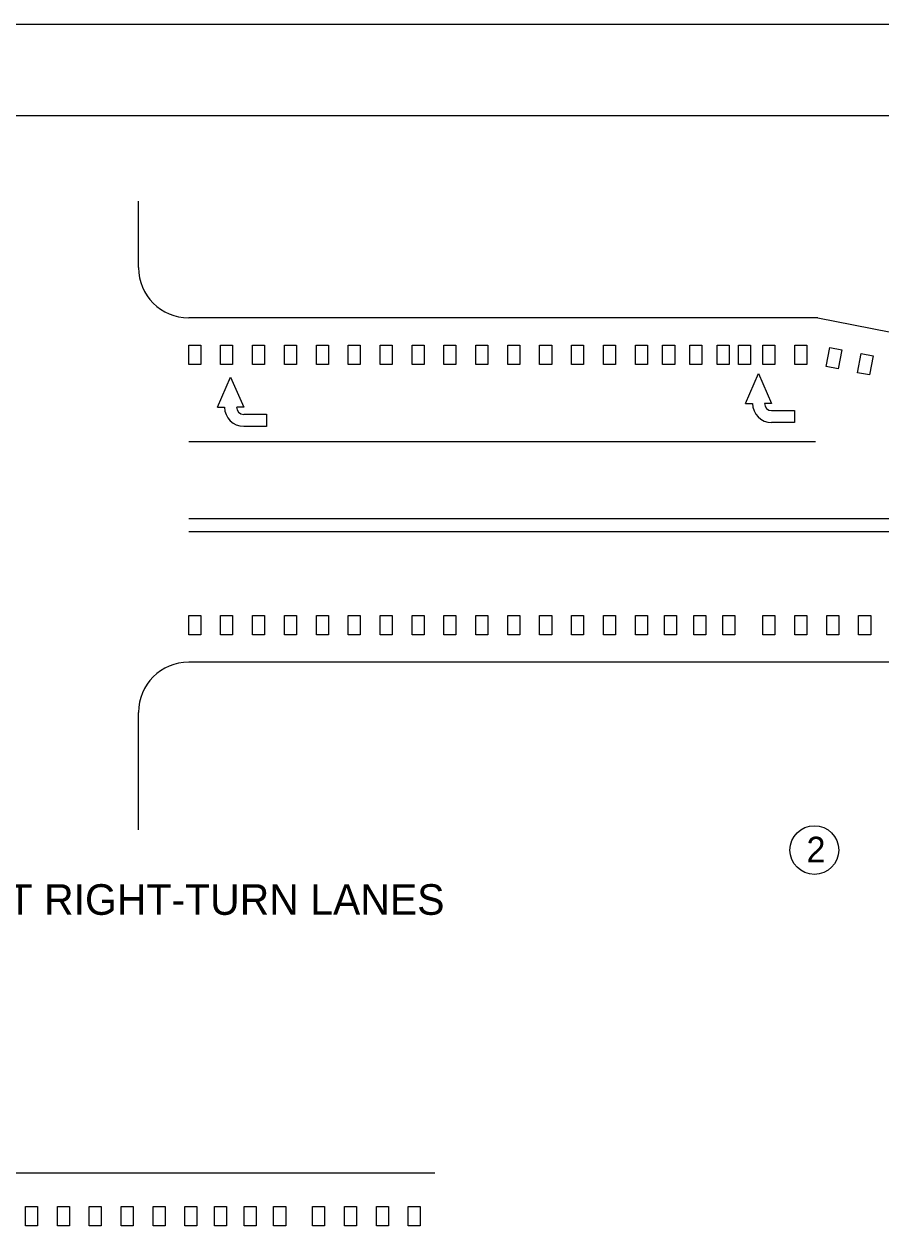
# Model space of a CAD drawing. Extents: x 999.5 to 1036.8, y 999.5 to 1022.6.
# Drawn here: x 1021.26 to 1027.98, y 1012.8 to 1022.22 of the extents above; entities that cross this region are included whole.
import ezdxf

# ---------------------------------------------------------------- set-up
doc = ezdxf.new("R2010")
doc.units = 0
for name, color, linetype in [('Level 1', 7, 'Continuous'), ('Level 10', 7, 'Continuous'), ('Level 14', 7, 'Continuous')]:
    doc.layers.add(name, color=color, linetype=linetype)

msp = doc.modelspace()

# ---------------------------------------------------------------- linework, layer by layer
at = {"layer": 'Level 1'}
for p, q in [((1022.1601, 1020.3098), (1022.1601, 1020.8318)), ((1022.1601, 1020.3098), (1022.1601, 1020.8318)), ((1027.4851, 1019.9158), (1022.5541, 1019.9158)), ((1027.4851, 1019.9158), (1022.5541, 1019.9158)), ((1027.4851, 1019.9158), (1030.6011, 1019.3046)), ((1027.4851, 1019.9158), (1030.6011, 1019.3046)), ((1022.7799, 1019.2149), (1022.8815, 1019.4499)), ((1022.7799, 1019.2149), (1022.8815, 1019.4499)), ((1022.8815, 1019.4499), (1022.9849, 1019.2149)), ((1022.8815, 1019.4499), (1022.9849, 1019.2149)), ((1026.9173, 1019.2444), (1027.0189, 1019.4794)), ((1026.9173, 1019.2444), (1027.0189, 1019.4794)), ((1027.0189, 1019.4794), (1027.1223, 1019.2444)), ((1027.0189, 1019.4794), (1027.1223, 1019.2444)), ((1026.9173, 1019.2444), (1026.9723, 1019.2444)), ((1026.9173, 1019.2444), (1026.9723, 1019.2444)), ((1027.1223, 1019.2444), (1027.0673, 1019.2444)), ((1027.1223, 1019.2444), (1027.0673, 1019.2444)), ((1022.7799, 1019.2149), (1022.8349, 1019.2149)), ((1022.7799, 1019.2149), (1022.8349, 1019.2149)), ((1022.9849, 1019.2149), (1022.9299, 1019.2149)), ((1022.9849, 1019.2149), (1022.9299, 1019.2149)), ((1022.9849, 1019.1599), (1023.1632, 1019.1599)), ((1022.9849, 1019.1599), (1023.1632, 1019.1599)), ((1023.1632, 1019.1599), (1023.1632, 1019.0649)), ((1023.1632, 1019.1599), (1023.1632, 1019.0649)), ((1027.1223, 1019.1894), (1027.3006, 1019.1894)), ((1027.1223, 1019.1894), (1027.3006, 1019.1894)), ((1027.3006, 1019.1894), (1027.3006, 1019.0944)), ((1027.3006, 1019.1894), (1027.3006, 1019.0944)), ((1023.1632, 1019.0649), (1022.9849, 1019.0649)), ((1023.1632, 1019.0649), (1022.9849, 1019.0649)), ((1027.3006, 1019.0944), (1027.1223, 1019.0944)), ((1027.3006, 1019.0944), (1027.1223, 1019.0944)), ((1027.4656, 1018.9447), (1022.5541, 1018.9447)), ((1027.4656, 1018.9447), (1022.5541, 1018.9447)), ((1034.3873, 1018.3397), (1022.5541, 1018.3397)), ((1034.3873, 1018.3397), (1022.5541, 1018.3397)), ((1034.3873, 1018.2377), (1022.5541, 1018.2377)), ((1034.3873, 1018.2377), (1022.5541, 1018.2377)), ((1034.3873, 1017.2167), (1022.5541, 1017.2167)), ((1034.3873, 1017.2167), (1022.5541, 1017.2167)), ((1022.1601, 1015.9021), (1022.1601, 1016.8227)), ((1022.1601, 1015.9021), (1022.1601, 1016.8227)), ((1017.5244, 1013.2119), (1024.4826, 1013.2119)), ((1017.5244, 1013.2119), (1024.4826, 1013.2119))]:
    msp.add_line(p, q, dxfattribs=at)
for points in [[(1022.5541, 1019.7018), (1022.6484, 1019.7018), (1022.6484, 1019.5498), (1022.5541, 1019.5498)], [(1022.5541, 1019.7018), (1022.6484, 1019.7018), (1022.6484, 1019.5498), (1022.5541, 1019.5498)], [(1022.8041, 1019.7018), (1022.8984, 1019.7018), (1022.8984, 1019.5498), (1022.8041, 1019.5498)], [(1022.8041, 1019.7018), (1022.8984, 1019.7018), (1022.8984, 1019.5498), (1022.8041, 1019.5498)], [(1023.0541, 1019.7018), (1023.1484, 1019.7018), (1023.1484, 1019.5498), (1023.0541, 1019.5498)], [(1023.0541, 1019.7018), (1023.1484, 1019.7018), (1023.1484, 1019.5498), (1023.0541, 1019.5498)], [(1023.3041, 1019.7018), (1023.3984, 1019.7018), (1023.3984, 1019.5498), (1023.3041, 1019.5498)], [(1023.3041, 1019.7018), (1023.3984, 1019.7018), (1023.3984, 1019.5498), (1023.3041, 1019.5498)], [(1023.5541, 1019.7018), (1023.6484, 1019.7018), (1023.6484, 1019.5498), (1023.5541, 1019.5498)], [(1023.5541, 1019.7018), (1023.6484, 1019.7018), (1023.6484, 1019.5498), (1023.5541, 1019.5498)], [(1023.8041, 1019.7018), (1023.8984, 1019.7018), (1023.8984, 1019.5498), (1023.8041, 1019.5498)], [(1023.8041, 1019.7018), (1023.8984, 1019.7018), (1023.8984, 1019.5498), (1023.8041, 1019.5498)], [(1024.0541, 1019.7018), (1024.1484, 1019.7018), (1024.1484, 1019.5498), (1024.0541, 1019.5498)], [(1024.0541, 1019.7018), (1024.1484, 1019.7018), (1024.1484, 1019.5498), (1024.0541, 1019.5498)], [(1024.3041, 1019.7018), (1024.3984, 1019.7018), (1024.3984, 1019.5498), (1024.3041, 1019.5498)], [(1024.3041, 1019.7018), (1024.3984, 1019.7018), (1024.3984, 1019.5498), (1024.3041, 1019.5498)], [(1024.5541, 1019.7018), (1024.6484, 1019.7018), (1024.6484, 1019.5498), (1024.5541, 1019.5498)], [(1024.5541, 1019.7018), (1024.6484, 1019.7018), (1024.6484, 1019.5498), (1024.5541, 1019.5498)], [(1024.8041, 1019.7018), (1024.8984, 1019.7018), (1024.8984, 1019.5498), (1024.8041, 1019.5498)], [(1024.8041, 1019.7018), (1024.8984, 1019.7018), (1024.8984, 1019.5498), (1024.8041, 1019.5498)], [(1025.0541, 1019.7018), (1025.1484, 1019.7018), (1025.1484, 1019.5498), (1025.0541, 1019.5498)], [(1025.0541, 1019.7018), (1025.1484, 1019.7018), (1025.1484, 1019.5498), (1025.0541, 1019.5498)], [(1025.3041, 1019.7018), (1025.3984, 1019.7018), (1025.3984, 1019.5498), (1025.3041, 1019.5498)], [(1025.3041, 1019.7018), (1025.3984, 1019.7018), (1025.3984, 1019.5498), (1025.3041, 1019.5498)], [(1025.5541, 1019.7018), (1025.6484, 1019.7018), (1025.6484, 1019.5498), (1025.5541, 1019.5498)], [(1025.5541, 1019.7018), (1025.6484, 1019.7018), (1025.6484, 1019.5498), (1025.5541, 1019.5498)], [(1025.8041, 1019.7018), (1025.8984, 1019.7018), (1025.8984, 1019.5498), (1025.8041, 1019.5498)], [(1025.8041, 1019.7018), (1025.8984, 1019.7018), (1025.8984, 1019.5498), (1025.8041, 1019.5498)], [(1026.0541, 1019.7018), (1026.1484, 1019.7018), (1026.1484, 1019.5498), (1026.0541, 1019.5498)], [(1026.0541, 1019.7018), (1026.1484, 1019.7018), (1026.1484, 1019.5498), (1026.0541, 1019.5498)], [(1026.268, 1019.7018), (1026.3623, 1019.7018), (1026.3623, 1019.5498), (1026.268, 1019.5498)], [(1026.268, 1019.7018), (1026.3623, 1019.7018), (1026.3623, 1019.5498), (1026.268, 1019.5498)], [(1026.4818, 1019.7018), (1026.5762, 1019.7018), (1026.5762, 1019.5498), (1026.4818, 1019.5498)], [(1026.4818, 1019.7018), (1026.5762, 1019.7018), (1026.5762, 1019.5498), (1026.4818, 1019.5498)], [(1026.6957, 1019.7018), (1026.7901, 1019.7018), (1026.7901, 1019.5498), (1026.6957, 1019.5498)], [(1026.6957, 1019.7018), (1026.7901, 1019.7018), (1026.7901, 1019.5498), (1026.6957, 1019.5498)], [(1026.8627, 1019.7018), (1026.957, 1019.7018), (1026.957, 1019.5498), (1026.8627, 1019.5498)], [(1026.8627, 1019.7018), (1026.957, 1019.7018), (1026.957, 1019.5498), (1026.8627, 1019.5498)], [(1027.0541, 1019.7018), (1027.1484, 1019.7018), (1027.1484, 1019.5498), (1027.0541, 1019.5498)], [(1027.0541, 1019.7018), (1027.1484, 1019.7018), (1027.1484, 1019.5498), (1027.0541, 1019.5498)], [(1027.3041, 1019.7018), (1027.3984, 1019.7018), (1027.3984, 1019.5498), (1027.3041, 1019.5498)], [(1027.3041, 1019.7018), (1027.3984, 1019.7018), (1027.3984, 1019.5498), (1027.3041, 1019.5498)], [(1027.5789, 1019.6832), (1027.6715, 1019.6652), (1027.6425, 1019.516), (1027.5499, 1019.534)], [(1027.5789, 1019.6832), (1027.6715, 1019.6652), (1027.6425, 1019.516), (1027.5499, 1019.534)], [(1027.8243, 1019.6355), (1027.9169, 1019.6175), (1027.8879, 1019.4683), (1027.7953, 1019.4863)], [(1027.8243, 1019.6355), (1027.9169, 1019.6175), (1027.8879, 1019.4683), (1027.7953, 1019.4863)], [(1022.5541, 1017.5827), (1022.6484, 1017.5827), (1022.6484, 1017.4307), (1022.5541, 1017.4307)], [(1022.5541, 1017.5827), (1022.6484, 1017.5827), (1022.6484, 1017.4307), (1022.5541, 1017.4307)], [(1022.8041, 1017.5827), (1022.8984, 1017.5827), (1022.8984, 1017.4307), (1022.8041, 1017.4307)], [(1022.8041, 1017.5827), (1022.8984, 1017.5827), (1022.8984, 1017.4307), (1022.8041, 1017.4307)], [(1023.0541, 1017.5827), (1023.1484, 1017.5827), (1023.1484, 1017.4307), (1023.0541, 1017.4307)], [(1023.0541, 1017.5827), (1023.1484, 1017.5827), (1023.1484, 1017.4307), (1023.0541, 1017.4307)], [(1023.3041, 1017.5827), (1023.3984, 1017.5827), (1023.3984, 1017.4307), (1023.3041, 1017.4307)], [(1023.3041, 1017.5827), (1023.3984, 1017.5827), (1023.3984, 1017.4307), (1023.3041, 1017.4307)], [(1023.5541, 1017.5827), (1023.6484, 1017.5827), (1023.6484, 1017.4307), (1023.5541, 1017.4307)], [(1023.5541, 1017.5827), (1023.6484, 1017.5827), (1023.6484, 1017.4307), (1023.5541, 1017.4307)], [(1023.8041, 1017.5827), (1023.8984, 1017.5827), (1023.8984, 1017.4307), (1023.8041, 1017.4307)], [(1023.8041, 1017.5827), (1023.8984, 1017.5827), (1023.8984, 1017.4307), (1023.8041, 1017.4307)], [(1024.0541, 1017.5827), (1024.1484, 1017.5827), (1024.1484, 1017.4307), (1024.0541, 1017.4307)], [(1024.0541, 1017.5827), (1024.1484, 1017.5827), (1024.1484, 1017.4307), (1024.0541, 1017.4307)], [(1024.3041, 1017.5827), (1024.3984, 1017.5827), (1024.3984, 1017.4307), (1024.3041, 1017.4307)], [(1024.3041, 1017.5827), (1024.3984, 1017.5827), (1024.3984, 1017.4307), (1024.3041, 1017.4307)], [(1024.5541, 1017.5827), (1024.6484, 1017.5827), (1024.6484, 1017.4307), (1024.5541, 1017.4307)], [(1024.5541, 1017.5827), (1024.6484, 1017.5827), (1024.6484, 1017.4307), (1024.5541, 1017.4307)], [(1024.8041, 1017.5827), (1024.8984, 1017.5827), (1024.8984, 1017.4307), (1024.8041, 1017.4307)], [(1024.8041, 1017.5827), (1024.8984, 1017.5827), (1024.8984, 1017.4307), (1024.8041, 1017.4307)], [(1025.0541, 1017.5827), (1025.1484, 1017.5827), (1025.1484, 1017.4307), (1025.0541, 1017.4307)], [(1025.0541, 1017.5827), (1025.1484, 1017.5827), (1025.1484, 1017.4307), (1025.0541, 1017.4307)], [(1025.3041, 1017.5827), (1025.3984, 1017.5827), (1025.3984, 1017.4307), (1025.3041, 1017.4307)], [(1025.3041, 1017.5827), (1025.3984, 1017.5827), (1025.3984, 1017.4307), (1025.3041, 1017.4307)], [(1025.5541, 1017.5827), (1025.6484, 1017.5827), (1025.6484, 1017.4307), (1025.5541, 1017.4307)], [(1025.5541, 1017.5827), (1025.6484, 1017.5827), (1025.6484, 1017.4307), (1025.5541, 1017.4307)], [(1025.8041, 1017.5827), (1025.8984, 1017.5827), (1025.8984, 1017.4307), (1025.8041, 1017.4307)], [(1025.8041, 1017.5827), (1025.8984, 1017.5827), (1025.8984, 1017.4307), (1025.8041, 1017.4307)], [(1026.0541, 1017.5827), (1026.1484, 1017.5827), (1026.1484, 1017.4307), (1026.0541, 1017.4307)], [(1026.0541, 1017.5827), (1026.1484, 1017.5827), (1026.1484, 1017.4307), (1026.0541, 1017.4307)], [(1026.2828, 1017.5827), (1026.3772, 1017.5827), (1026.3772, 1017.4307), (1026.2828, 1017.4307)], [(1026.2828, 1017.5827), (1026.3772, 1017.5827), (1026.3772, 1017.4307), (1026.2828, 1017.4307)], [(1026.5116, 1017.5827), (1026.6059, 1017.5827), (1026.6059, 1017.4307), (1026.5116, 1017.4307)], [(1026.5116, 1017.5827), (1026.6059, 1017.5827), (1026.6059, 1017.4307), (1026.5116, 1017.4307)], [(1026.7403, 1017.5827), (1026.8347, 1017.5827), (1026.8347, 1017.4307), (1026.7403, 1017.4307)], [(1026.7403, 1017.5827), (1026.8347, 1017.5827), (1026.8347, 1017.4307), (1026.7403, 1017.4307)], [(1027.0541, 1017.5827), (1027.1484, 1017.5827), (1027.1484, 1017.4307), (1027.0541, 1017.4307)], [(1027.0541, 1017.5827), (1027.1484, 1017.5827), (1027.1484, 1017.4307), (1027.0541, 1017.4307)], [(1027.3041, 1017.5827), (1027.3984, 1017.5827), (1027.3984, 1017.4307), (1027.3041, 1017.4307)], [(1027.3041, 1017.5827), (1027.3984, 1017.5827), (1027.3984, 1017.4307), (1027.3041, 1017.4307)], [(1027.5541, 1017.5827), (1027.6484, 1017.5827), (1027.6484, 1017.4307), (1027.5541, 1017.4307)], [(1027.5541, 1017.5827), (1027.6484, 1017.5827), (1027.6484, 1017.4307), (1027.5541, 1017.4307)], [(1027.8041, 1017.5827), (1027.8984, 1017.5827), (1027.8984, 1017.4307), (1027.8041, 1017.4307)], [(1027.8041, 1017.5827), (1027.8984, 1017.5827), (1027.8984, 1017.4307), (1027.8041, 1017.4307)], [(1021.2744, 1012.9479), (1021.3688, 1012.9479), (1021.3688, 1012.7959), (1021.2744, 1012.7959)], [(1021.2744, 1012.9479), (1021.3688, 1012.9479), (1021.3688, 1012.7959), (1021.2744, 1012.7959)], [(1021.5244, 1012.9479), (1021.6188, 1012.9479), (1021.6188, 1012.7959), (1021.5244, 1012.7959)], [(1021.5244, 1012.9479), (1021.6188, 1012.9479), (1021.6188, 1012.7959), (1021.5244, 1012.7959)], [(1021.7744, 1012.9479), (1021.8688, 1012.9479), (1021.8688, 1012.7959), (1021.7744, 1012.7959)], [(1021.7744, 1012.9479), (1021.8688, 1012.9479), (1021.8688, 1012.7959), (1021.7744, 1012.7959)], [(1022.0244, 1012.9479), (1022.1188, 1012.9479), (1022.1188, 1012.7959), (1022.0244, 1012.7959)], [(1022.0244, 1012.9479), (1022.1188, 1012.9479), (1022.1188, 1012.7959), (1022.0244, 1012.7959)], [(1022.2744, 1012.9479), (1022.3688, 1012.9479), (1022.3688, 1012.7959), (1022.2744, 1012.7959)], [(1022.2744, 1012.9479), (1022.3688, 1012.9479), (1022.3688, 1012.7959), (1022.2744, 1012.7959)], [(1022.5244, 1012.9479), (1022.6188, 1012.9479), (1022.6188, 1012.7959), (1022.5244, 1012.7959)], [(1022.5244, 1012.9479), (1022.6188, 1012.9479), (1022.6188, 1012.7959), (1022.5244, 1012.7959)], [(1022.7561, 1012.9479), (1022.8504, 1012.9479), (1022.8504, 1012.7959), (1022.7561, 1012.7959)], [(1022.7561, 1012.9479), (1022.8504, 1012.9479), (1022.8504, 1012.7959), (1022.7561, 1012.7959)], [(1022.9878, 1012.9479), (1023.0821, 1012.9479), (1023.0821, 1012.7959), (1022.9878, 1012.7959)], [(1022.9878, 1012.9479), (1023.0821, 1012.9479), (1023.0821, 1012.7959), (1022.9878, 1012.7959)], [(1023.2194, 1012.9479), (1023.3138, 1012.9479), (1023.3138, 1012.7959), (1023.2194, 1012.7959)], [(1023.2194, 1012.9479), (1023.3138, 1012.9479), (1023.3138, 1012.7959), (1023.2194, 1012.7959)], [(1023.5244, 1012.9479), (1023.6188, 1012.9479), (1023.6188, 1012.7959), (1023.5244, 1012.7959)], [(1023.5244, 1012.9479), (1023.6188, 1012.9479), (1023.6188, 1012.7959), (1023.5244, 1012.7959)], [(1023.7744, 1012.9479), (1023.8688, 1012.9479), (1023.8688, 1012.7959), (1023.7744, 1012.7959)], [(1023.7744, 1012.9479), (1023.8688, 1012.9479), (1023.8688, 1012.7959), (1023.7744, 1012.7959)], [(1024.0244, 1012.9479), (1024.1188, 1012.9479), (1024.1188, 1012.7959), (1024.0244, 1012.7959)], [(1024.0244, 1012.9479), (1024.1188, 1012.9479), (1024.1188, 1012.7959), (1024.0244, 1012.7959)], [(1024.2744, 1012.9479), (1024.3688, 1012.9479), (1024.3688, 1012.7959), (1024.2744, 1012.7959)], [(1024.2744, 1012.9479), (1024.3688, 1012.9479), (1024.3688, 1012.7959), (1024.2744, 1012.7959)]]:
    msp.add_lwpolyline(points, close=True, dxfattribs=at)
msp.add_circle((1027.4571, 1015.7431), 0.1912, dxfattribs=at)
msp.add_circle((1027.4571, 1015.7431), 0.1912, dxfattribs=at)
for centre, radius, start, end in [((1022.5541, 1020.3098), 0.394, 180, 270), ((1022.5541, 1020.3098), 0.394, 180, 270), ((1027.1225, 1019.2453), 0.15, 180, 270), ((1027.1225, 1019.2453), 0.15, 180, 270), ((1027.1225, 1019.2453), 0.0563, 180, 270), ((1027.1225, 1019.2453), 0.0563, 180, 270), ((1022.9851, 1019.2158), 0.15, 180, 270), ((1022.9851, 1019.2158), 0.15, 180, 270), ((1022.9851, 1019.2158), 0.0563, 180, 270), ((1022.9851, 1019.2158), 0.0563, 180, 270), ((1022.5541, 1016.8227), 0.394, 90, 180), ((1022.5541, 1016.8227), 0.394, 90, 180)]:
    msp.add_arc(centre, radius, start, end, dxfattribs=at)
at = {"layer": 'Level 10'}
msp.add_line((1035.5, 1021.5), (1007, 1021.5), dxfattribs=at)
at = {"layer": 'Level 14'}
msp.add_line((1000, 1022.22), (1036.36, 1022.22), dxfattribs=at)

# ---------------------------------------------------------------- texts
at = {"layer": 'Level 1'}
for s, height, p in [('2', 0.2, (1027.3955, 1015.6475)), ('2', 0.2, (1027.3955, 1015.6475)), ('INTERSECTIONS WITH OR WITHOUT RIGHT-TURN LANES', 0.24, (1015.6616, 1015.2355)), ('INTERSECTIONS WITH OR WITHOUT RIGHT-TURN LANES', 0.24, (1015.6616, 1015.2355))]:
    msp.add_text(s, height=height, dxfattribs=at).set_placement(p)

doc.saveas('drawing.dxf')
